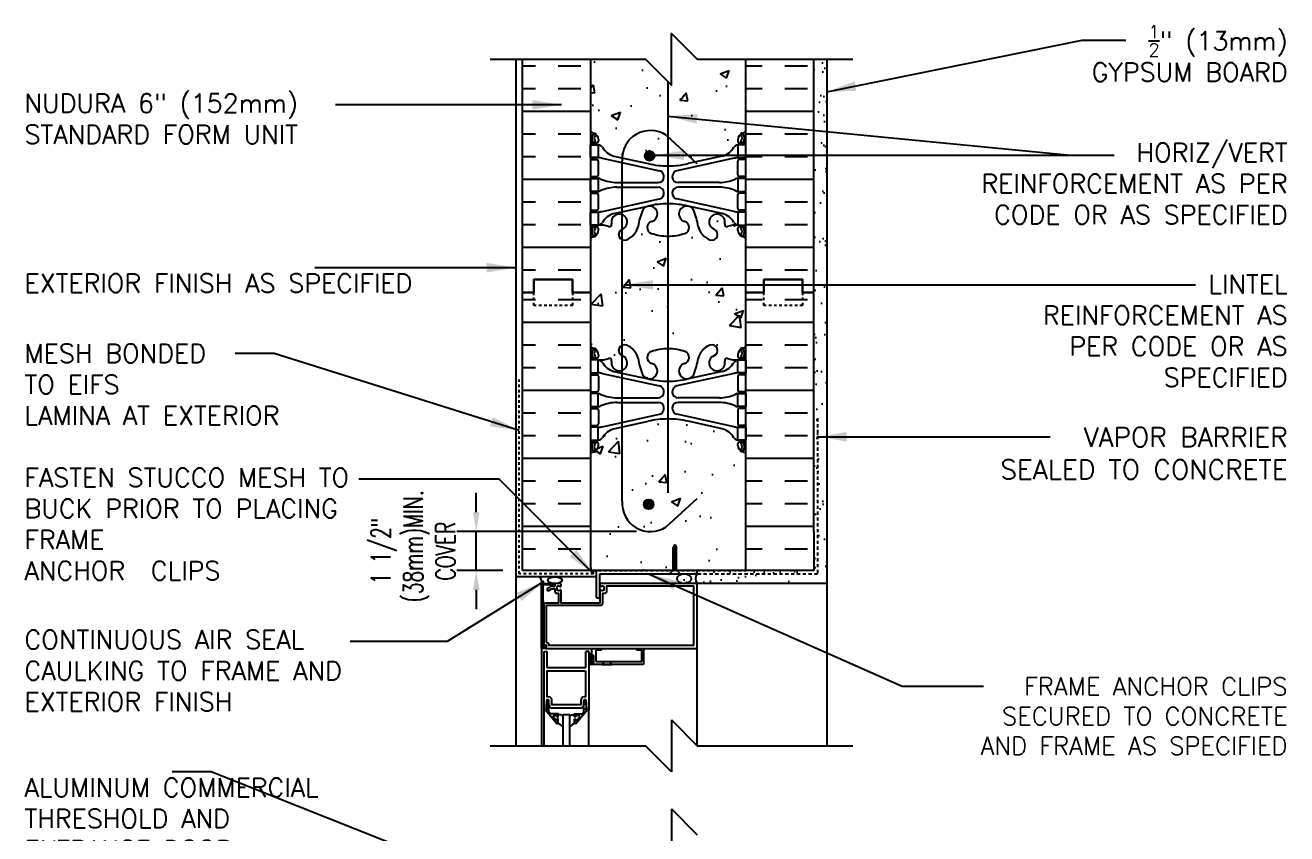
# Model space of a CAD drawing. Header units: inches. Extents: x -6.4 to 42.3, y 55.7 to 149.3.
# Drawn here: x -6.4 to 42.29, y 118.05 to 149.26 of the extents above; entities that cross this region are included whole.
import ezdxf

# ---------------------------------------------------------------- set-up
doc = ezdxf.new("R2010")
doc.units = ezdxf.units.IN
doc.header["$LTSCALE"] = 0.5
doc.header["$MEASUREMENT"] = 0
doc.linetypes.add('DASHED2', pattern=[0.375, 0.25, -0.125])
for name, color, linetype in [('HATCH', 12, 'Continuous'), ('LINE18', 9, 'Continuous'), ('line25', 2, 'Continuous'), ('LINE50', 5, 'Continuous'), ('LINE65', 3, 'Continuous'), ('LINE9', 9, 'Continuous'), ('TEXT', 4, 'Continuous'), ('Web_Edge', 9, 'Continuous')]:
    doc.layers.add(name, color=color, linetype=linetype)
doc.styles.add('DIM', font='romans.shx', dxfattribs={"width": 0.7})
doc.styles.add('ROMANS', font='romans.shx', dxfattribs={"height": 0.75})
doc.styles.get("Standard").update_dxf_attribs({"font": 'romans.shx', "height": 0.75})
doc.dimstyles.new('ext_12', dxfattribs={"dimscale": 12, "dimtxt": 0.09375, "dimasz": 0.09375, "dimexe": 0.09375, "dimexo": 0.0625, "dimgap": 0.0625, "dimtad": 1, "dimdec": 1, "dimzin": 2, "dimdsep": 46, "dimlunit": 4, "dimtxsty": 'DIM', "dimcen": 0.09, "dimdle": 0.09375, "dimclrt": 4, "dimadec": 0, "dimazin": 0, "dimtfac": 1, "dimtdec": 1, "dimtmove": 1, "dimatfit": 3, "dimfxl": 1, "dimfrac": 2, "dimtolj": 1, "dimtzin": 0, "dimarcsym": 0})
doc.dimstyles.new('ext_8', dxfattribs={"dimscale": 8, "dimtxt": 0.09375, "dimasz": 0.09375, "dimexe": 0.09375, "dimexo": 0.0625, "dimgap": 0.0625, "dimtad": 1, "dimdec": 6, "dimzin": 3, "dimdsep": 46, "dimlunit": 4, "dimtxsty": 'DIM', "dimcen": 0.09, "dimdle": 0.09375, "dimclrt": 4, "dimadec": 0, "dimazin": 0, "dimtfac": 1, "dimtdec": 6, "dimtmove": 2, "dimatfit": 3, "dimfxl": 1, "dimfrac": 2, "dimtolj": 1, "dimtzin": 0, "dimarcsym": 0})

# ---------------------------------------------------------------- blocks, each defined once
blk = doc.blocks.new('*D1')
at = {"layer": 'Defpoints', "color": 0, "transparency": 16777216}
for p in [(11.01, 129.715), (17.698, 129.715), (12.541, 128.215)]:
    blk.add_point(p, dxfattribs=at)
at = {"layer": 'TEXT', "color": 0, "lineweight": -2, "transparency": 16777216}
for p, q in [((11.01, 130.465), (11.01, 131.215)), ((17.198, 129.715), (10.26, 129.715)), ((11.01, 128.215), (11.01, 129.715)), ((12.041, 128.215), (10.26, 128.215)), ((11.01, 127.465), (11.01, 126.715))]:
    blk.add_line(p, q, dxfattribs=at)
at = {"layer": 'TEXT', "color": 0, "transparency": 16777216}
for points in [[(10.885, 130.465), (11.135, 130.465), (11.01, 129.715)], [(10.885, 127.465), (11.135, 127.465), (11.01, 128.215)]]:
    blk.add_solid(points, dxfattribs=at)
at = {"layer": 'TEXT', "color": 4, "transparency": 16777216, "insert": (8.574, 128.965), "char_height": 0.75, "attachment_point": 5, "rotation": 90, "style": 'DIM'}
blk.add_mtext('\\A1;1 1/2" \\P (38mm)MIN. \\PCOVER', dxfattribs=at)

msp = doc.modelspace()

# ---------------------------------------------------------------- hatches: boundary and pattern name
at = {"layer": 'HATCH'}
h = msp.add_hatch(dxfattribs=at)
h.set_pattern_fill('AR-CONC', color=256, scale=0.5)
h.paths.add_polyline_path([(21.4161015, 147.9446354), (19.5411015, 147.9446323), (18.5411015, 148.9446323), (18.5411015, 146.9446323), (17.5411015, 147.9446323), (15.4161015, 147.9446359), (15.4161015, 145.1632784, 0.0643975703), (15.5261051, 145.0973189), (15.6161051, 145.0973189), (15.6161051, 145.0555928, -0.2490694202), (15.7261051, 144.8484697), (15.7261051, 144.7809697, -0.4142135624), (15.6636051, 144.7184697), (15.6161051, 144.7184697), (15.6161051, 144.6484697), (15.7211051, 144.6484697, -0.1889729321), (15.8769742, 144.5536252, 0.1963228336), (16.3261051, 144.2073655), (17.6479607, 143.9168699, 0.0577946906), (18.4161015, 143.8277834, 0.0577946906), (19.1842423, 143.9168699), (20.5060978, 144.2073655, 0.1963228336), (20.9552288, 144.5536252, -0.1889729321), (21.1110978, 144.6484697), (21.2160978, 144.6484697), (21.2160978, 144.7184697), (21.1685978, 144.7184697, -0.4142135624), (21.1060978, 144.7809697), (21.1060978, 144.8484697, -0.2490694202), (21.2160978, 145.0555928), (21.2160978, 145.0973189), (21.3060978, 145.0973189, 0.0643975703), (21.4161015, 145.1632784)])
h.paths.add_polyline_path([(21.4161015, 138.9446424), (21.4161015, 141.033661, 0.0643975703), (21.3060978, 141.0996205), (21.2160978, 141.0996205), (21.2160978, 141.1413465, -0.2490694202), (21.1060978, 141.3484697), (21.1060978, 141.4159697, -0.4142135624), (21.1685978, 141.4784697), (21.2160978, 141.4784697), (21.2160978, 141.5484697), (21.1110978, 141.5484697, 0.1004604156), (20.7173994, 141.4913069, -0.6014354321), (20.5978959, 141.5961903, 2.1820948247), (20.1878158, 141.3832808, -1), (20.0243872, 140.9747578, -0.2443795114), (19.5759793, 141.4955147, 0.0531565226), (19.4101399, 142.1095963, 1.5531317869), (19.0519098, 141.6852916, -0.7355925422), (19.0646946, 141.227245, -0.0827551475), (18.4161015, 141.119156, -0.0827551475), (17.7675083, 141.227245, -0.7355925422), (17.7802932, 141.6852916, 1.5531317869), (17.4220631, 142.1095963, 0.0531565226), (17.2562236, 141.4955147, -0.2443795114), (16.8078158, 140.9747578, -1), (16.6443872, 141.3832808, 2.1820948247), (16.234307, 141.5961903, -0.6014354321), (16.1148036, 141.4913069, 0.1004604156), (15.7211051, 141.5484697), (15.6161051, 141.5484697), (15.6161051, 141.4784697), (15.6636051, 141.4784697, -0.4142135624), (15.7261051, 141.4159697), (15.7261051, 141.3484697, -0.2490694202), (15.6161051, 141.1413465), (15.6161051, 141.0996205), (15.5261051, 141.0996205, 0.0643975703), (15.4161015, 141.033661), (15.4161015, 138.9446424), (15.4161015, 136.8556239, 0.0643975703), (15.5261051, 136.7896644), (15.6161051, 136.7896644), (15.6161051, 136.7479383, -0.2490694202), (15.7261051, 136.5408152), (15.7261051, 136.4733152, -0.4142135624), (15.6636051, 136.4108152), (15.6161051, 136.4108152), (15.6161051, 136.3408152), (15.7211051, 136.3408152, 0.1004604156), (16.1148036, 136.3979779, -0.6014354321), (16.234307, 136.2930946, 2.1820948247), (16.6443872, 136.506004, -1), (16.8078158, 136.9145271, -0.2443795114), (17.2562236, 136.3937702, 0.0531565226), (17.4220631, 135.7796886, 1.5531317869), (17.7802932, 136.2039933, -0.7355925422), (17.7675083, 136.6620398, -0.0827551475), (18.4161015, 136.7701289, -0.0827551475), (19.0646946, 136.6620398, -0.7355925422), (19.0519098, 136.2039933, 1.5531317869), (19.4101399, 135.7796886, 0.0531565226), (19.5759793, 136.3937702, -0.2443795114), (20.0243872, 136.9145271, -1), (20.1878158, 136.506004, 2.1820948247), (20.5978959, 136.2930946, -0.6014354321), (20.7173994, 136.3979779, 0.1004604156), (21.1110978, 136.3408152), (21.2160978, 136.3408152), (21.2160978, 136.4108152), (21.1685978, 136.4108152, -0.4142135624), (21.1060978, 136.4733152), (21.1060978, 136.5408152, -0.2490694202), (21.2160978, 136.7479383), (21.2160978, 136.7896644), (21.3060978, 136.7896644, 0.0643975703), (21.4161015, 136.8556239)])
h.paths.add_polyline_path([(21.4161015, 132.7260064, 0.0643975703), (21.3060978, 132.791966), (21.2160978, 132.791966), (21.2160978, 132.833692, -0.2490694202), (21.1060978, 133.0408152), (21.1060978, 133.1083152, -0.4142135624), (21.1685978, 133.1708152), (21.2160978, 133.1708152), (21.2160978, 133.2408152), (21.1110978, 133.2408152, -0.1889729321), (20.9552288, 133.3356597, 0.1963228336), (20.5060978, 133.6819194), (19.1842423, 133.972415, 0.0577946906), (18.4161015, 134.0615014, 0.0577946906), (17.6479607, 133.972415), (16.3261051, 133.6819194, 0.1963228336), (15.8769742, 133.3356597, -0.1889729321), (15.7211051, 133.2408152), (15.6161051, 133.2408152), (15.6161051, 133.1708152), (15.6636051, 133.1708152, -0.4142135624), (15.7261051, 133.1083152), (15.7261051, 133.0408152, -0.2490694202), (15.6161051, 132.833692), (15.6161051, 132.791966), (15.5261051, 132.791966, 0.0643975703), (15.4161015, 132.7260064), (15.4161015, 128.2148277), (18.6160716, 128.2148277), (18.6160716, 129.095319), (18.6785716, 129.2148277), (18.7410716, 129.095319), (18.7410716, 128.2148277), (21.4161015, 128.2148277)])
h = msp.add_hatch(dxfattribs=at)
h.set_pattern_fill('AR-SAND', color=256, scale=0.5, style=0)
h.set_pattern_definition([(37.5, (-2811.8135, -357.8431), (-0.03149668, 0.96341188), [0, -0.76, 0, -0.85, 0, -0.8125]), (7.5, (-2811.8135, -357.8431), (0.88488835, 1.41107303), [0, -0.41, 0, -0.685, 0, -0.2625]), (327.5, (-2812.4285, -357.8431), (1.55707093, 0.00282953), [0, -0.25, 0, -0.9, 0, -1.175]), (317.5, (-2812.4285, -357.8431), (1.5030633, 0.4388378), [0, -0.125, 0, -0.59, 0, -0.675])])
h.paths.add_polyline_path([(24.5411015, 135.0015948), (24.0411015, 135.0015948), (24.0411015, 129.7020107), (24.5411015, 129.7020107)])
h.paths.add_polyline_path([(24.0411015, 135.0015948), (24.5411015, 135.0015948), (24.5411015, 139.2389194), (24.0411015, 139.2389194), (24.0411015, 138.9446424)])
h.paths.add_polyline_path([(24.0411015, 139.2389194), (24.5411015, 139.2389194), (24.5411015, 147.9355848), (24.0411015, 147.9355848)])
h = msp.add_hatch(dxfattribs=at)
h.set_pattern_fill('AR-SAND', color=256, scale=0.5, style=0)
h.set_pattern_definition([(37.5, (-44.9122, -30.9237), (-0.0314967, 0.963412), [0, -0.76, 0, -0.85, 0, -0.8125]), (7.5, (-44.9122, -30.9237), (0.884888, 1.411073), [0, -0.41, 0, -0.685, 0, -0.2625]), (327.5, (-45.5272, -30.9237), (1.557071, 0.0028295), [0, -0.25, 0, -0.9, 0, -1.175]), (317.5, (-45.5272, -30.9237), (1.503063, 0.438838), [0, -0.125, 0, -0.59, 0, -0.675])])
h.paths.add_polyline_path([(18.7507572, 128.2148277, 0.2250226336), (18.612327, 127.9648277), (18.6134565, 127.9648277), (18.6134565, 127.7148277), (24.5411015, 127.7148277), (24.5411015, 129.7020107), (24.0411015, 129.7020107), (24.0411015, 128.2148277)])
at = {"layer": 'LINE65'}
for points in [[(17.8851302, 144.2180633, 1), (17.5101302, 144.2180633, 1)], [(17.8481239, 130.7645458, 1), (17.4731239, 130.7645458, 1)]]:
    msp.add_hatch(color=256, dxfattribs=at).paths.add_polyline_path(points)

# ---------------------------------------------------------------- linework, layer by layer
at = {"layer": 'HATCH'}
for p, q in [((12.7911015, 147.6977149), (13.2958797, 147.6977149)), ((14.1708797, 147.6977149), (15.0458797, 147.6977149)), ((21.4161015, 147.6977149), (22.0458797, 147.6977149)), ((22.9208797, 147.6977149), (23.7958797, 147.6977149)), ((15.544597, 147.2529158), (15.544597, 147.2529158)), ((12.7911015, 146.8227149), (13.2958797, 146.8227149)), ((14.1708797, 146.8227149), (15.0458797, 146.8227149)), ((21.4161015, 146.8227149), (22.0458797, 146.8227149)), ((22.9208797, 146.8227149), (23.7958797, 146.8227149)), ((12.7911015, 145.9477149), (15.4161015, 145.9477149)), ((21.4161015, 145.9477149), (24.0411015, 145.9477149)), ((12.7911015, 145.0727149), (13.2958797, 145.0727149)), ((14.1708797, 145.0727149), (15.0458797, 145.0727149)), ((21.4161015, 145.0727149), (22.0458797, 145.0727149)), ((22.9208797, 145.0727149), (23.7958797, 145.0727149)), ((12.7911015, 144.1977149), (13.2958797, 144.1977149)), ((14.1708797, 144.1977149), (15.0458797, 144.1977149)), ((21.4161015, 144.1977149), (22.0458797, 144.1977149)), ((22.9208797, 144.1977149), (23.7958797, 144.1977149)), ((12.7911015, 143.3227149), (15.4161015, 143.3227149)), ((21.4161015, 143.3227149), (24.0411015, 143.3227149)), ((12.7911015, 142.4477149), (13.2958797, 142.4477149)), ((14.1708797, 142.4477149), (15.0458797, 142.4477149)), ((21.4161015, 142.4477149), (22.0458797, 142.4477149)), ((22.9208797, 142.4477149), (23.7958797, 142.4477149)), ((12.7911015, 141.5727149), (13.2958797, 141.5727149)), ((14.1708797, 141.5727149), (15.0458797, 141.5727149)), ((21.4161015, 141.5727149), (22.0458797, 141.5727149)), ((22.9208797, 141.5727149), (23.7958797, 141.5727149)), ((12.7911015, 140.6977149), (15.4161015, 140.6977149)), ((21.4161015, 140.6977149), (24.0411015, 140.6977149)), ((12.7911015, 139.8227149), (13.2958797, 139.8227149)), ((14.1708797, 139.8227149), (15.0458797, 139.8227149)), ((21.4161015, 139.8227149), (22.0458797, 139.8227149)), ((22.9208797, 139.8227149), (23.7958797, 139.8227149)), ((12.7911015, 138.9477149), (13.2286015, 138.9477149)), ((14.7286015, 138.9477149), (15.0458797, 138.9477149)), ((21.4161015, 138.9477149), (22.0458797, 138.9477149)), ((23.6036015, 138.9477149), (23.7958797, 138.9477149)), ((12.7911015, 138.6687086), (13.2958797, 138.6687086)), ((14.1708797, 138.6687086), (15.0458797, 138.6687086)), ((21.4161015, 138.6687086), (22.0458797, 138.6687086)), ((22.9208797, 138.6687086), (23.7958797, 138.6687086)), ((12.7911015, 137.7937086), (15.4161015, 137.7937086)), ((21.4161015, 137.7937086), (24.0411015, 137.7937086)), ((12.7911015, 136.9187086), (13.2958797, 136.9187086)), ((14.1708797, 136.9187086), (15.0458797, 136.9187086)), ((21.4161015, 136.9187086), (22.0458797, 136.9187086)), ((22.9208797, 136.9187086), (23.7958797, 136.9187086)), ((12.7911015, 136.0437086), (13.2958797, 136.0437086)), ((14.1708797, 136.0437086), (15.0458797, 136.0437086)), ((21.4161015, 136.0437086), (22.0458797, 136.0437086)), ((22.9208797, 136.0437086), (23.7958797, 136.0437086)), ((12.7911015, 135.1687086), (15.4161015, 135.1687086)), ((21.4161015, 135.1687086), (24.0411015, 135.1687086)), ((12.7911015, 134.2937086), (13.2958797, 134.2937086)), ((14.1708797, 134.2937086), (15.0458797, 134.2937086)), ((21.4161015, 134.2937086), (22.0458797, 134.2937086)), ((22.9208797, 134.2937086), (23.7958797, 134.2937086)), ((12.7911015, 133.4187086), (13.2958797, 133.4187086)), ((14.1708797, 133.4187086), (15.0458797, 133.4187086)), ((21.4161015, 133.4187086), (22.0458797, 133.4187086)), ((22.9208797, 133.4187086), (23.7958797, 133.4187086)), ((12.7911015, 132.5437086), (15.4161015, 132.5437086)), ((21.4161015, 132.5437086), (24.0411015, 132.5437086)), ((12.7911015, 131.6687086), (13.2958797, 131.6687086)), ((14.1708797, 131.6687086), (15.0458797, 131.6687086)), ((21.4161015, 131.6687086), (22.0458797, 131.6687086)), ((22.9208797, 131.6687086), (23.7958797, 131.6687086)), ((12.7911015, 130.7937086), (13.2958797, 130.7937086)), ((14.1708797, 130.7937086), (15.0458797, 130.7937086)), ((21.4161015, 130.7937086), (22.0458797, 130.7937086)), ((22.9208797, 130.7937086), (23.7958797, 130.7937086)), ((12.7911015, 129.9187086), (15.4161015, 129.9187086)), ((21.4161015, 129.9187086), (24.0411015, 129.9187086)), ((12.7911015, 129.0437086), (13.2958797, 129.0437086)), ((14.1708797, 129.0437086), (15.0458797, 129.0437086)), ((18.6785716, 128.2148277), (18.6785716, 129.2148277)), ((21.4161015, 129.0437086), (22.0458797, 129.0437086)), ((22.9208797, 129.0437086), (23.7958797, 129.0437086))]:
    msp.add_line(p, q, dxfattribs=at)
at = {"layer": 'HATCH', "color": 4, "linetype": 'DASHED2', "ltscale": 0.5}
for p, q in [((12.6661015, 128.0898277), (12.6661015, 135.6171413)), ((15.5362253, 128.0898277), (12.6661015, 128.0898277)), ((15.5362253, 128.0898277), (15.5362253, 128.2148277)), ((15.5362253, 128.2148277), (21.4161015, 128.2148277))]:
    msp.add_line(p, q, dxfattribs=at)
at = {"layer": 'HATCH', "color": 12}
for p, q in [((13.5321052, 125.2064324), (13.5321052, 121.4478676)), ((19.5319803, 121.4569887), (19.5319803, 125.2064533)), ((13.6277706, 121.4478676), (13.6277706, 122.8411989)), ((15.3517706, 121.4478676), (15.3517706, 122.8411989))]:
    msp.add_line(p, q, dxfattribs=at)
at = {"layer": 'HATCH', "color": 12, "linetype": 'Continuous'}
for p, q in [((14.2543786, 122.2751399), (14.1769596, 122.3117499)), ((14.2543786, 122.2751399), (14.1769596, 122.3117499)), ((14.2757196, 122.6377619), (14.1772706, 122.6377619)), ((14.3647706, 122.1775143), (14.2543786, 122.2751399)), ((14.3185486, 122.2183909), (14.2543786, 122.2751399)), ((14.3206046, 122.6255749), (14.2757196, 122.6377619)), ((14.3206046, 122.6255749), (14.2757196, 122.6377619)), ((14.3525796, 122.5935999), (14.3206046, 122.6255749)), ((14.3525796, 122.5935999), (14.3206046, 122.6255749)), ((14.3647666, 122.5487149), (14.3525796, 122.5935999)), ((14.3647666, 122.5487149), (14.3525796, 122.5935999)), ((14.7248566, 122.2751399), (14.6147706, 122.1786495)), ((14.6269616, 122.5935999), (14.6147746, 122.5487149)), ((14.6269616, 122.5935999), (14.6147746, 122.5487149)), ((14.6589366, 122.6255749), (14.6269616, 122.5935999)), ((14.6589366, 122.6255749), (14.6269616, 122.5935999)), ((14.7038226, 122.6377619), (14.6589366, 122.6255749)), ((14.7038226, 122.6377619), (14.6589366, 122.6255749)), ((14.7248566, 122.2751399), (14.6601116, 122.2183909)), ((14.7038226, 122.6377619), (14.8022706, 122.6377619)), ((14.8025856, 122.3117499), (14.7248566, 122.2751399)), ((14.8025856, 122.3117499), (14.7248566, 122.2751399))]:
    msp.add_line(p, q, dxfattribs=at)
at = {"layer": 'HATCH', "color": 6, "linetype": 'DASHED2'}
msp.add_lwpolyline([(24.1852476, 134.0880902), (24.1852476, 128.0695527), (18.4912093, 128.0695527)], dxfattribs=at)
at = {"layer": 'LINE18'}
for p, q in [((12.5411015, 147.9446424), (12.5411015, 127.9648277)), ((18.6785716, 129.2148277), (18.6160716, 129.095319)), ((18.6160716, 128.2148277), (18.6160716, 129.095319)), ((18.6785716, 129.2148277), (18.7410716, 129.095319)), ((18.7410716, 128.2148277), (18.7410716, 129.095319)), ((15.6569803, 127.1522919), (15.6569803, 128.2148277)), ((15.7819803, 127.1522919), (15.7819803, 128.0898277)), ((15.7819803, 128.0898277), (19.5319803, 128.0898277)), ((18.5973535, 128.2148277), (18.4723535, 128.0898277)), ((18.7597898, 128.2148277), (18.8847898, 128.0898277)), ((19.5319803, 128.0898277), (19.5319803, 128.2148277)), ((15.6569803, 127.9648277), (12.5411015, 127.9648277)), ((12.5411015, 127.9648277), (12.5411015, 121.4478676)), ((24.5411015, 127.7148277), (24.5411015, 121.4478676)), ((15.6569803, 127.1522919), (15.7819803, 127.1522919)), ((15.4590889, 125.2064324), (15.8340903, 125.1998824)), ((15.4590889, 125.2064324), (15.4590889, 124.8984324)), ((15.6250903, 125.1444324), (15.6250903, 124.7064324)), ((15.8340903, 125.1444324), (15.6250903, 125.1444324)), ((15.8340903, 125.1998824), (15.8340903, 125.1444324)), ((17.2090903, 125.2020724), (17.4590903, 125.2064324)), ((17.2090903, 125.1444324), (17.2090903, 125.2020724)), ((17.3970903, 125.1444324), (17.2090903, 125.1444324)), ((17.3970903, 124.7064324), (17.3970903, 125.1444324)), ((17.4590903, 125.2064324), (17.4590903, 124.5814324)), ((13.6277706, 122.8411989), (13.6277706, 125.0911949)), ((13.6277706, 125.0911949), (13.7397706, 125.0911949)), ((13.7397706, 125.0911949), (13.7397706, 124.4661949)), ((15.2397706, 124.4661949), (15.2397706, 125.0911949)), ((15.3517706, 125.0911949), (15.2397706, 125.0911949)), ((15.3517706, 125.0911949), (15.3517706, 122.8411989)), ((15.3653389, 124.9474534), (15.3653389, 124.6354513)), ((15.3853389, 124.9474534), (15.3853389, 124.6354513)), ((15.4393389, 124.9474534), (15.4393389, 124.6354513)), ((15.4590889, 124.6844324), (15.4590889, 124.6124324)), ((15.4593389, 124.9474534), (15.4593389, 124.6354513)), ((15.5183389, 124.8684324), (15.4593389, 124.8684324)), ((15.4593389, 124.7144324), (15.5183389, 124.7144324)), ((15.5333389, 124.8534324), (15.4773389, 124.8534324)), ((15.4773389, 124.7294324), (15.4773389, 124.8534324)), ((15.4773389, 124.7294324), (15.5333389, 124.7294324)), ((15.4930889, 124.8984324), (15.4930889, 124.9164324)), ((15.4930889, 124.6664324), (15.4930889, 124.6844324)), ((15.5183389, 124.8684324), (15.5183389, 124.9264324)), ((15.5333389, 124.9264324), (15.5183389, 124.9264324)), ((15.5183389, 124.6564324), (15.5183389, 124.7144324)), ((15.5183389, 124.6564324), (15.5333389, 124.6564324)), ((15.5333389, 124.8534324), (15.5333389, 124.9264324)), ((15.5333389, 124.6564324), (15.5333389, 124.7294324)), ((15.5390889, 124.9164324), (15.5390889, 124.6664324)), ((15.6250903, 124.7064324), (17.3970903, 124.7064324)), ((15.8602001, 124.5809325), (15.9577001, 124.6930934)), ((16.1476994, 124.6930934), (15.9577002, 124.6930934)), ((16.2451996, 124.5809325), (16.1476997, 124.6930934)), ((13.7397706, 124.4661949), (15.2397706, 124.4661949)), ((17.4590903, 124.5814324), (15.4900889, 124.5814324)), ((15.8601999, 124.5809324), (16.2451997, 124.5809324)), ((13.7240226, 123.2151989), (13.7077706, 122.8911989)), ((13.8177706, 123.2151989), (13.7240226, 123.2151989)), ((13.8177706, 123.0286989), (13.8177706, 123.2151989)), ((15.1617706, 123.2151989), (15.1617706, 123.0286989)), ((15.2555226, 123.2151989), (15.1617706, 123.2151989)), ((15.2717706, 122.8911989), (15.2555226, 123.2151989)), ((13.7397706, 122.8411989), (13.6277706, 122.8411989)), ((13.7077706, 122.8911989), (13.7397706, 122.8911989)), ((13.7397706, 122.8911989), (13.7397706, 122.8411989)), ((13.8177786, 123.0286989), (13.8348116, 122.9656149)), ((13.8348116, 122.9656149), (13.8796476, 122.9207619)), ((13.8796476, 122.9207619), (13.9427276, 122.9037069)), ((15.0367706, 122.9036989), (13.9427706, 122.9036989)), ((15.0367276, 122.9037069), (15.0998376, 122.9207269)), ((15.0998376, 122.9207269), (15.1447076, 122.9655749)), ((15.1447076, 122.9655749), (15.1617626, 123.0286789)), ((15.2397706, 122.8411989), (15.2397706, 122.8911989)), ((15.2397706, 122.8911989), (15.2717706, 122.8911989)), ((15.3517706, 122.8411989), (15.2397706, 122.8411989)), ((14.3647706, 121.4478676), (14.3647706, 122.6536989)), ((14.3647706, 122.6536989), (14.6147706, 122.6536989)), ((14.6147706, 122.6536989), (14.6147706, 121.4478676))]:
    msp.add_line(p, q, dxfattribs=at)
msp.add_lwpolyline([(11.5411015, 147.9446424), (17.5411015, 147.9446323), (18.5411015, 146.9446323), (18.5411015, 148.9446323), (19.5411015, 147.9446323), (25.5411015, 147.9446424)], dxfattribs=at)
for points in [[(13.5821052, 125.2664324), (13.6551052, 125.2664324), (13.6658705, 125.3066088, -0.3394542589), (13.685189, 125.3214324), (13.6951052, 125.3214324), (13.6951052, 125.2064324), (13.5321052, 125.2064324), (13.5321052, 127.7064324), (13.9761052, 127.7064324, -0.4142135624), (14.0361052, 127.6464324), (14.0361052, 127.6264324, -1), (13.9561052, 127.6264324), (13.9561052, 127.6564324), (13.5821052, 127.6564324), (13.5921052, 126.4564324)], [(14.1319803, 127.5704533, -0.4142135624), (14.1819803, 127.6204533), (14.1924887, 127.6204533, -0.1997729274), (14.2563387, 127.5938819, 0.6693764951), (14.2819803, 127.6044533), (14.2819803, 127.6864533, 0.4142135624), (14.2619803, 127.7064533), (14.0759803, 127.7064533, 0.4142135624), (14.0459803, 127.6764533), (14.0459803, 127.6364533, -0.8490904587), (13.9486095, 127.6204533), (13.7659803, 127.5150123, 1), (13.8059803, 127.4457303), (13.9111557, 127.5064533), (14.0459803, 127.5064533), (14.0459803, 127.3924533, 0.4142135624), (14.1059803, 127.3324533), (14.1819803, 127.3324533), (14.1819803, 126.9564533), (13.7129803, 126.9564533, 0.4142135624), (13.6129803, 126.8564533), (13.6129803, 125.2674533), (13.6529803, 125.2674533), (13.6709084, 125.3343617, -0.876976463), (13.7029803, 125.3301394), (13.7029803, 125.2064533), (19.5319803, 125.2064533), (19.5319803, 127.7064533), (15.8019803, 127.7064533, 0.4142135624), (15.7819803, 127.6864533), (15.7819803, 127.6044533, 0.6693764951), (15.807622, 127.5938819, -0.1997729274), (15.8714719, 127.6204533), (15.8819803, 127.6204533, -0.4142135624), (15.9319803, 127.5704533), (15.9319803, 127.4824533, -0.4142135624), (15.8819803, 127.4324533), (15.8714719, 127.4324533, -0.1997729274), (15.807622, 127.4590247, 0.6693764951), (15.7819803, 127.4484533), (15.7819803, 126.9564533), (14.2819803, 126.9564533), (14.2819803, 127.4484533, 0.6693764951), (14.2563387, 127.4590247, -0.1997729274), (14.1924887, 127.4324533), (14.1819803, 127.4324533, -0.4142135624), (14.1319803, 127.4824533)], [(13.7129803, 125.4464533, -0.4142135624), (13.8029803, 125.3564533), (13.8029803, 125.3314533), (19.4069803, 125.3314533), (19.4069803, 127.6064533), (16.0319803, 127.6064533), (16.0319803, 127.3914533, -0.4142135624), (15.9719803, 127.3314533), (15.8819803, 127.3314533), (15.8819803, 126.9564533, -0.4142135624), (15.7819803, 126.8564533), (13.7129803, 126.8564533)]]:
    msp.add_lwpolyline(points, format="xyb", close=True, dxfattribs=at)
for points in [[(15.2267706, 124.3411949), (15.2267706, 123.3401989), (15.1777706, 123.3401989), (15.1777706, 123.3401909), (15.1146726, 123.3231509), (15.0698196, 123.2782969), (15.0527786, 123.2151989), (15.0527706, 123.2151989), (15.0527706, 123.0286989), (13.9267706, 123.0286989), (13.9267706, 123.2151989), (13.9267626, 123.2151559), (13.9097426, 123.2782659), (13.8648956, 123.3231359), (13.8017906, 123.3401909), (13.8017706, 123.3401989), (13.7527706, 123.3401989), (13.7527706, 124.3411949), (14.1772706, 124.3411949)], [(13.6796486, 122.8411989), (14.1192706, 122.3111989), (14.1772706, 122.3111989), (14.1772706, 122.4801989), (14.1372706, 122.4801989), (14.1372706, 122.4079349), (14.1138106, 122.4079349), (13.9772986, 122.5706279), (14.0018106, 122.6231989), (14.1372706, 122.6231989), (14.1372706, 122.5641989), (14.1772706, 122.5641989), (14.1772706, 122.6821989), (13.8836806, 122.6821989), (13.8177706, 122.7607419), (13.8177706, 123.1971989), (13.7657706, 123.1971989), (13.7167706, 122.9251989), (13.7167706, 122.9051989), (13.7397706, 122.9051989), (13.7397706, 122.8411989)], [(15.2998926, 122.8411989), (14.8602706, 122.3111989), (14.8022706, 122.3111989), (14.8022706, 122.4801989), (14.8422706, 122.4801989), (14.8422706, 122.4079349), (14.8657316, 122.4079349), (15.0022476, 122.5706279), (14.9777316, 122.6231989), (14.8422706, 122.6231989), (14.8422706, 122.5641989), (14.8022706, 122.5641989), (14.8022706, 122.6821989), (15.0958656, 122.6821989), (15.1617706, 122.7607419), (15.1617706, 123.1971989), (15.2137706, 123.1971989), (15.2627706, 122.9251989), (15.2627706, 122.9051989), (15.2397706, 122.9051989), (15.2397706, 122.8411989)]]:
    msp.add_lwpolyline(points, close=True, dxfattribs=at)
for centre, radius, start, end in [((19.7773018, 127.8981405), 0.3113304, 141.99695113, 218.00304887), ((13.268766, 127.7715138), 0.2712622, 346.11814323, 45.45060818), ((15.4123389, 124.9474534), 0.047, 0, 180), ((15.4123389, 124.6354513), 0.047, 180, 0), ((15.4123389, 124.9474534), 0.027, 0, 180), ((15.4123389, 124.6354513), 0.027, 180, 0), ((15.4760889, 124.8984324), 0.017, 180, 0), ((15.4760889, 124.6844324), 0.017, 0, 180), ((15.5160889, 124.9164324), 0.023, 0, 180), ((15.5160889, 124.6664324), 0.023, 180, 0), ((15.4900889, 124.6124324), 0.031, 180, 270)]:
    msp.add_arc(centre, radius, start, end, dxfattribs=at)
for centre, major_axis, ratio in [((19.0332404, 127.8981405), (-0.2746523, 0), 0.6979268428), ((14.0472167, 127.8356405), (0.2746523, 0), 0.4703663586)]:
    msp.add_ellipse(centre, major_axis=major_axis, ratio=ratio, start_param=-4.7123889804, end_param=1.5707963268, dxfattribs=at)
at = {"layer": 'line25'}
for p, q in [((15.4161015, 147.9446424), (15.4161015, 138.9446424)), ((21.4161015, 138.9446424), (21.4161015, 147.9446424)), ((15.4161015, 138.9446424), (15.4161015, 128.2148277)), ((21.4161015, 128.2148277), (21.4161015, 138.9446424))]:
    msp.add_line(p, q, dxfattribs=at)
at = {"layer": 'line25', "color": 12}
msp.add_line((14.0472167, 127.6849772), (14.0472167, 127.7064533), dxfattribs=at)
at = {"layer": 'LINE50'}
for p, q in [((12.7911015, 138.9446424), (12.7911015, 147.9446424)), ((24.0411015, 138.9446424), (24.0411015, 147.9446424)), ((14.7286015, 139.4446424), (13.2286015, 139.4446424)), ((13.2286015, 139.4446424), (13.2286015, 138.9446424)), ((14.7286015, 138.9446424), (14.7286015, 139.4446424)), ((22.1036015, 138.9446424), (22.1036015, 139.4446424)), ((22.1036015, 139.4446424), (23.6036015, 139.4446424)), ((23.6036015, 139.4446424), (23.6036015, 138.9446424)), ((13.2286015, 138.9446424), (12.7911015, 138.9446424)), ((15.1661015, 138.9446424), (14.7286015, 138.9446424)), ((15.4161015, 138.9446424), (15.1661015, 138.9446424)), ((21.4161015, 138.9446424), (21.6661015, 138.9446424)), ((21.6661015, 138.9446424), (22.1036015, 138.9446424)), ((23.6036015, 138.9446424), (24.0411015, 138.9446424)), ((24.0411015, 129.7148277), (24.0411015, 128.2148277)), ((15.4161015, 128.2148277), (12.7911015, 128.2148277)), ((24.0411015, 128.2148277), (15.4161015, 128.2148277))]:
    msp.add_line(p, q, dxfattribs=at)
for points in [[(12.7911015, 128.2148277), (12.7911015, 138.9446424), (13.2286015, 138.9446424), (13.2286015, 139.4446424), (14.7286015, 139.4446424), (14.7286015, 138.9446424), (15.1661015, 138.9446424), (15.4161015, 138.9446424)], [(24.0411015, 129.7148277), (24.0411015, 138.9446424), (23.6036015, 138.9446424), (23.6036015, 139.4446424), (22.1036015, 139.4446424), (22.1036015, 138.9446424), (21.6661015, 138.9446424), (21.4161015, 138.9446424)]]:
    msp.add_lwpolyline(points, dxfattribs=at)
at = {"layer": 'LINE65'}
for p, q in [((18.4093652, 147.0763685), (18.4093652, 131.2148277)), ((18.3411509, 145.0119166), (19.5209029, 143.9276329)), ((16.6423079, 130.8881187), (16.6423079, 144.0219184)), ((19.5209029, 130.9824043), (18.3411509, 129.8981206))]:
    msp.add_line(p, q, dxfattribs=at)
for centre in [(17.6976302, 144.2180633), (17.6606239, 130.7645458)]:
    msp.add_circle(centre, 0.1875, dxfattribs=at)
for centre, start, end in [((17.7346364, 144.1000876), 56.36963594, 184.09322148), ((17.7346364, 130.8099496), 175.90677852, 303.63036406)]:
    msp.add_arc(centre, 1.0951219, start, end, dxfattribs=at)
at = {"layer": 'LINE9'}
for p, q in [((24.5411015, 147.9446424), (24.5411015, 127.7148277)), ((24.5411015, 127.7148277), (19.5256612, 127.7148277)), ((18.5411015, 122.4478676), (18.5411015, 120.4478676)), ((18.5411015, 122.4478676), (19.5411015, 121.4478676)), ((11.5411015, 121.4478676), (17.5411015, 121.4478676)), ((18.5411015, 120.4478676), (17.5411015, 121.4478676)), ((19.5411015, 121.4478676), (25.5411015, 121.4478676)), ((18.5411015, 119.0103676), (18.5411015, 117.0103676)), ((18.5411015, 119.0103676), (19.5411015, 118.0103676))]:
    msp.add_line(p, q, dxfattribs=at)
at = {"layer": 'LINE9', "linetype": 'DASHED2', "ltscale": 0.15}
for points in [[(14.7286015, 138.9446424), (14.7286015, 138.9446424), (14.7286015, 138.4446424), (13.2286015, 138.4446424), (13.2286015, 138.9446424), (13.2286015, 138.9446424)], [(23.6036015, 138.9446424), (23.6036015, 138.9446424), (23.6036015, 138.4446424), (22.1036015, 138.4446424), (22.1036015, 138.9446424), (22.1036015, 138.9446424)]]:
    msp.add_lwpolyline(points, dxfattribs=at)
at = {"layer": 'Web_Edge'}
for p, q in [((15.5261051, 145.0973189), (15.6161051, 145.0973189)), ((15.6161051, 145.0973189), (15.6161051, 145.0555928)), ((21.3060978, 145.0973189), (21.2160978, 145.0973189)), ((21.2160978, 145.0973189), (21.2160978, 145.0555928)), ((15.4161015, 144.8184697), (15.4579806, 144.8184697)), ((15.4161015, 144.7184697), (15.6636051, 144.7184697)), ((15.5261051, 144.6484697), (15.5261051, 144.7184697)), ((15.6161051, 144.6484697), (15.6161051, 144.7184697)), ((15.7261051, 144.8484697), (15.7261051, 144.7809697)), ((21.1060978, 144.8484697), (21.1060978, 144.7809697)), ((21.4161015, 144.7184697), (21.1685978, 144.7184697)), ((21.4161015, 144.7184697), (21.1685978, 144.7184697)), ((21.2160978, 144.6484697), (21.2160978, 144.7184697)), ((21.3060978, 144.6484697), (21.3060978, 144.7184697)), ((21.4161015, 144.8184697), (21.3742223, 144.8184697)), ((15.5261051, 144.0784697), (15.5261051, 144.1484697)), ((15.6161051, 144.0784697), (15.6161051, 144.1484697)), ((15.865105, 144.124667), (18.0763402, 143.6431091)), ((16.3261051, 144.2073655), (17.6479607, 143.9168699)), ((20.967098, 144.124667), (18.7558627, 143.6431091)), ((20.5060978, 144.2073655), (19.1842423, 143.9168699)), ((21.2160978, 144.0784697), (21.2160978, 144.1484697)), ((21.3060978, 144.0784697), (21.3060978, 144.1484697)), ((15.4161015, 144.0784697), (15.6636051, 144.0784697)), ((15.7261051, 143.4809697), (15.7261051, 144.0159697)), ((21.1060978, 143.4809697), (21.1060978, 144.0159697)), ((21.4161015, 144.0784697), (21.1685978, 144.0784697)), ((15.4161015, 143.4184697), (15.6636051, 143.4184697)), ((15.5261051, 143.3484697), (15.5261051, 143.4184697)), ((15.6161051, 143.3484697), (15.6161051, 143.4184697)), ((16.430831, 143.1884697), (18.0269727, 143.1884697)), ((20.4013719, 143.1884697), (18.8052302, 143.1884697)), ((21.4161015, 143.4184697), (21.1685978, 143.4184697)), ((21.2160978, 143.3484697), (21.2160978, 143.4184697)), ((21.3060978, 143.3484697), (21.3060978, 143.4184697)), ((15.4161015, 142.7784697), (15.6636051, 142.7784697)), ((15.5261051, 142.7784697), (15.5261051, 142.8484697)), ((15.6161051, 142.7784697), (15.6161051, 142.8484697)), ((15.7261051, 142.1809697), (15.7261051, 142.7159697)), ((16.430831, 143.0084697), (18.0269727, 143.0084697)), ((20.4013719, 143.0084697), (18.8052302, 143.0084697)), ((21.1060978, 142.1809697), (21.1060978, 142.7159697)), ((21.4161015, 142.7784697), (21.1685978, 142.7784697)), ((21.2160978, 142.7784697), (21.2160978, 142.8484697)), ((21.3060978, 142.7784697), (21.3060978, 142.8484697)), ((15.865105, 142.0722724), (18.0763402, 142.5538303)), ((16.3261051, 141.9895739), (17.6479607, 142.2800695)), ((20.967098, 142.0722724), (18.7558627, 142.5538303)), ((20.5060978, 141.9895739), (19.1842423, 142.2800695)), ((15.4161015, 142.1184697), (15.6636051, 142.1184697)), ((15.5261051, 142.0484697), (15.5261051, 142.1184697)), ((15.6161051, 142.0484697), (15.6161051, 142.1184697)), ((21.4161015, 142.1184697), (21.1685978, 142.1184697)), ((21.2160978, 142.0484697), (21.2160978, 142.1184697)), ((21.3060978, 142.0484697), (21.3060978, 142.1184697)), ((15.4161015, 141.4784697), (15.6636051, 141.4784697)), ((15.4161015, 141.3784697), (15.4579806, 141.3784697)), ((15.5261051, 141.4784697), (15.5261051, 141.5484697)), ((15.6161051, 141.4784697), (15.6161051, 141.5484697)), ((15.7261051, 141.3484697), (15.7261051, 141.4159697)), ((21.1060978, 141.3484697), (21.1060978, 141.4159697)), ((21.4161015, 141.4784697), (21.1685978, 141.4784697)), ((21.2160978, 141.4784697), (21.2160978, 141.5484697)), ((21.3060978, 141.4784697), (21.3060978, 141.5484697)), ((21.4161015, 141.3784697), (21.3742223, 141.3784697)), ((15.5261051, 141.0996205), (15.6161051, 141.0996205)), ((15.6161051, 141.0996205), (15.6161051, 141.1413465)), ((21.2160978, 141.0996205), (21.2160978, 141.1413465)), ((21.3060978, 141.0996205), (21.2160978, 141.0996205)), ((15.4161015, 136.5108152), (15.4579806, 136.5108152)), ((15.4161015, 136.4108152), (15.6636051, 136.4108152)), ((15.5261051, 136.7896644), (15.6161051, 136.7896644)), ((15.5261051, 136.4108152), (15.5261051, 136.3408152)), ((15.6161051, 136.7896644), (15.6161051, 136.7479383)), ((15.6161051, 136.4108152), (15.6161051, 136.3408152)), ((15.7261051, 136.5408152), (15.7261051, 136.4733152)), ((21.1060978, 136.5408152), (21.1060978, 136.4733152)), ((21.4161015, 136.4108152), (21.1685978, 136.4108152)), ((21.3060978, 136.7896644), (21.2160978, 136.7896644)), ((21.2160978, 136.7896644), (21.2160978, 136.7479383)), ((21.2160978, 136.4108152), (21.2160978, 136.3408152)), ((21.3060978, 136.4108152), (21.3060978, 136.3408152)), ((21.4161015, 136.5108152), (21.3742223, 136.5108152)), ((15.5261051, 135.8408152), (15.5261051, 135.7708152)), ((15.6161051, 135.8408152), (15.6161051, 135.7708152)), ((16.3261051, 135.899711), (17.6479607, 135.6092154)), ((20.5060978, 135.899711), (19.1842423, 135.6092154)), ((21.2160978, 135.8408152), (21.2160978, 135.7708152)), ((21.3060978, 135.8408152), (21.3060978, 135.7708152)), ((15.4161015, 135.7708152), (15.6636051, 135.7708152)), ((15.7261051, 135.7083152), (15.7261051, 135.1733152)), ((15.865105, 135.8170125), (18.0763402, 135.3354546)), ((20.967098, 135.8170125), (18.7558627, 135.3354546)), ((21.1060978, 135.7083152), (21.1060978, 135.1733152)), ((21.4161015, 135.7708152), (21.1685978, 135.7708152)), ((15.4161015, 135.1108152), (15.6636051, 135.1108152)), ((15.5261051, 135.1108152), (15.5261051, 135.0408152)), ((15.6161051, 135.1108152), (15.6161051, 135.0408152)), ((16.430831, 134.8808152), (18.0269727, 134.8808152)), ((20.4013719, 134.8808152), (18.8052302, 134.8808152)), ((21.4161015, 135.1108152), (21.1685978, 135.1108152)), ((21.2160978, 135.1108152), (21.2160978, 135.0408152)), ((21.3060978, 135.1108152), (21.3060978, 135.0408152)), ((15.4161015, 134.4708152), (15.6636051, 134.4708152)), ((15.5261051, 134.5408152), (15.5261051, 134.4708152)), ((15.6161051, 134.5408152), (15.6161051, 134.4708152)), ((15.7261051, 134.4083152), (15.7261051, 133.8733152)), ((16.430831, 134.7008152), (18.0269727, 134.7008152)), ((20.4013719, 134.7008152), (18.8052302, 134.7008152)), ((21.1060978, 134.4083152), (21.1060978, 133.8733152)), ((21.4161015, 134.4708152), (21.1685978, 134.4708152)), ((21.2160978, 134.5408152), (21.2160978, 134.4708152)), ((21.3060978, 134.5408152), (21.3060978, 134.4708152)), ((15.865105, 133.7646179), (18.0763402, 134.2461758)), ((16.3261051, 133.6819194), (17.6479607, 133.972415)), ((20.967098, 133.7646179), (18.7558627, 134.2461758)), ((20.5060978, 133.6819194), (19.1842423, 133.972415)), ((15.4161015, 133.8108152), (15.6636051, 133.8108152)), ((15.5261051, 133.8108152), (15.5261051, 133.7408152)), ((15.6161051, 133.8108152), (15.6161051, 133.7408152)), ((21.4161015, 133.8108152), (21.1685978, 133.8108152)), ((21.2160978, 133.8108152), (21.2160978, 133.7408152)), ((21.3060978, 133.8108152), (21.3060978, 133.7408152)), ((15.4161015, 133.1708152), (15.6636051, 133.1708152)), ((15.4161015, 133.0708152), (15.4579806, 133.0708152)), ((15.5261051, 133.2408152), (15.5261051, 133.1708152)), ((15.6161051, 133.2408152), (15.6161051, 133.1708152)), ((15.7261051, 133.0408152), (15.7261051, 133.1083152)), ((21.1060978, 133.0408152), (21.1060978, 133.1083152)), ((21.4161015, 133.1708152), (21.1685978, 133.1708152)), ((21.2160978, 133.2408152), (21.2160978, 133.1708152)), ((21.3060978, 133.2408152), (21.3060978, 133.1708152)), ((21.4161015, 133.0708152), (21.3742223, 133.0708152)), ((15.5261051, 132.791966), (15.6161051, 132.791966)), ((15.6161051, 132.791966), (15.6161051, 132.833692)), ((21.2160978, 132.791966), (21.2160978, 132.833692)), ((21.3060978, 132.791966), (21.2160978, 132.791966))]:
    msp.add_line(p, q, dxfattribs=at)
for points in [[(15.4211051, 144.6484697), (15.7211051, 144.6484697), (15.7211051, 144.1484697), (15.4211051, 144.1484697)], [(21.4110978, 144.6484697), (21.1110978, 144.6484697), (21.1110978, 144.1484697), (21.4110978, 144.1484697)], [(15.4211051, 143.3484697), (15.7211051, 143.3484697), (15.7211051, 142.8484697), (15.4211051, 142.8484697)], [(21.4110978, 143.3484697), (21.1110978, 143.3484697), (21.1110978, 142.8484697), (21.4110978, 142.8484697)], [(15.4211051, 142.0484697), (15.7211051, 142.0484697), (15.7211051, 141.5484697), (15.4211051, 141.5484697)], [(21.4110978, 142.0484697), (21.1110978, 142.0484697), (21.1110978, 141.5484697), (21.4110978, 141.5484697)], [(15.4211051, 135.8408152), (15.7211051, 135.8408152), (15.7211051, 136.3408152), (15.4211051, 136.3408152)], [(21.4110978, 135.8408152), (21.1110978, 135.8408152), (21.1110978, 136.3408152), (21.4110978, 136.3408152)], [(15.4211051, 134.5408152), (15.7211051, 134.5408152), (15.7211051, 135.0408152), (15.4211051, 135.0408152)], [(21.4110978, 134.5408152), (21.1110978, 134.5408152), (21.1110978, 135.0408152), (21.4110978, 135.0408152)], [(15.4211051, 133.2408152), (15.7211051, 133.2408152), (15.7211051, 133.7408152), (15.4211051, 133.7408152)], [(21.4110978, 133.2408152), (21.1110978, 133.2408152), (21.1110978, 133.7408152), (21.4110978, 133.7408152)]]:
    msp.add_lwpolyline(points, close=True, dxfattribs=at)
for centre, radius, start, end in [((15.7261051, 145.5555765), 0.5, 231.6833368, 250.52877936), ((15.4761051, 144.8484697), 0.25, 0, 70.52877936), ((21.3560978, 144.8484697), 0.25, 109.47122064, 180), ((21.1060978, 145.5555765), 0.5, 289.47122064, 308.3166632), ((15.7261051, 145.5555765), 0.6, 238.89067372, 245.07477071), ((15.4579806, 144.8384697), 0.02, 270, 14.1540658), ((15.7198125, 144.9030291), 0.25, 140.114512, 222.46086784), ((15.4648153, 144.9933242), 0.02, 340.79160221, 65.07477071), ((15.5620461, 145.0339258), 0.0450092, 319.18789923, 141.44800068), ((15.5685761, 144.7646364), 0.045, 222.46086784, 42.46086784), ((15.7198125, 144.9030291), 0.16, 140.0000772, 222.46086784), ((15.6636051, 144.7809697), 0.0625, 270, 0), ((15.6780467, 144.4022057), 0.25, 37.27766183, 80.08230222), ((21.1541562, 144.4022057), 0.25, 99.91769778, 142.72233817), ((21.1685978, 144.7809697), 0.0625, 180, 270), ((21.2636268, 144.7646364), 0.045, 137.53913216, 317.53913216), ((21.2701568, 145.0339258), 0.0450092, 38.55199932, 220.81210077), ((21.1123904, 144.9030291), 0.16, 317.53913216, 39.9999228), ((21.1123904, 144.9030291), 0.25, 317.53913216, 39.885488), ((21.3673877, 144.9933242), 0.02, 114.92522929, 199.20839779), ((21.3742223, 144.8384697), 0.02, 165.8459342, 270), ((21.1060978, 145.5555765), 0.6, 294.92522929, 301.10932628), ((15.6304563, 143.1525868), 1, 76.42908795, 84.79906908), ((16.5254765, 144.9303807), 0.75, 210.15498047, 254.58380911), ((20.3067264, 144.9303807), 0.75, 285.41619089, 329.84501953), ((21.2017466, 143.1525868), 1, 95.20093092, 103.57091205), ((15.6636051, 144.0159697), 0.0625, 0, 90), ((18.4161015, 147.1839416), 3.3561582, 256.76915084, 270), ((18.0269727, 143.4184697), 0.23, 270, 77.60550866), ((18.4161015, 147.1839416), 3.3561582, 270, 283.23084916), ((18.8052302, 143.4184697), 0.23, 102.39449134, 270), ((21.1685978, 144.0159697), 0.0625, 90, 180), ((15.6636051, 143.4809697), 0.0625, 270, 0), ((15.7169823, 143.129786), 0.2187225, 60.49374659, 88.91995366), ((15.7169823, 143.129786), 0.2187225, 60.49374659, 88.91995366), ((16.4609808, 144.7881856), 1.6, 246.56733889, 268.92027732), ((16.4609808, 144.7881856), 1.6, 246.56733889, 268.92027732), ((20.3712221, 144.7881856), 1.6, 271.07972268, 293.43266111), ((20.3712221, 144.7881856), 1.6, 271.07972268, 293.43266111), ((21.1152206, 143.129786), 0.2187225, 91.08004634, 119.50625341), ((21.1152206, 143.129786), 0.2187225, 91.08004634, 119.50625341), ((21.1685978, 143.4809697), 0.0625, 180, 270), ((15.6636051, 142.7159697), 0.0625, 0, 90), ((15.7169823, 143.0671534), 0.2187225, 271.08004634, 299.50625341), ((16.4609808, 141.4087538), 1.6, 91.07972268, 113.43266111), ((18.0269727, 142.7784697), 0.23, 282.39449134, 90), ((18.8052302, 142.7784697), 0.23, 90, 257.60550866), ((20.3712221, 141.4087538), 1.6, 66.56733889, 88.92027732), ((21.1152206, 143.0671534), 0.2187225, 240.49374659, 268.91995366), ((21.1685978, 142.7159697), 0.0625, 90, 180), ((15.6636051, 142.1809697), 0.0625, 270, 0), ((17.6976302, 141.9788761), 0.305, 285.72534595, 154.62182682), ((18.4161015, 139.0129978), 3.3561582, 90, 103.23084916), ((18.4161015, 139.0129978), 3.3561582, 76.76915084, 90), ((19.1345728, 141.9788761), 0.305, 25.37817318, 254.27465405), ((21.1685978, 142.1809697), 0.0625, 180, 270), ((15.6304563, 143.0443526), 1, 275.20093092, 283.57091205), ((16.5254765, 141.2665587), 0.75, 105.41619089, 149.84501953), ((16.5311015, 141.6664616), 0.305, 291.80374799, 193.32049433), ((20.219065, 141.0248012), 3, 158.80161002, 170.97273259), ((17.8453395, 141.4542744), 0.24, 105.72534595, 251.07703609), ((18.9868634, 141.4542744), 0.24, 288.92296391, 74.27465405), ((16.613138, 141.0248012), 3, 9.02726741, 21.19838998), ((20.3011015, 141.6664616), 0.305, 346.67950567, 248.19625201), ((20.3067264, 141.2665587), 0.75, 30.15498047, 74.58380911), ((21.2017466, 143.0443526), 1, 256.42908795, 264.79906908), ((15.4579806, 141.3584697), 0.02, 345.8459342, 90), ((15.7198125, 141.2939103), 0.25, 137.53913216, 219.885488), ((15.4648153, 141.2036152), 0.02, 294.92522929, 19.20839779), ((15.5620461, 141.1630136), 0.0450092, 218.55199932, 40.81210077), ((15.5685761, 141.432303), 0.045, 317.53913216, 137.53913216), ((15.4761051, 141.3484697), 0.25, 289.47122064, 360), ((15.7198125, 141.2939103), 0.16, 137.53913216, 219.9999228), ((15.6636051, 141.4159697), 0.0625, 360, 90), ((15.6780467, 141.7947337), 0.25, 279.91769778, 322.72233817), ((15.777138, 140.5500408), 1, 70.09329684, 93.21213356), ((16.1467283, 141.5754545), 0.09, 251.1348612, 13.32049433), ((16.7261015, 141.1790193), 0.22, 111.80374799, 291.80374799), ((16.5311015, 141.6664616), 0.745, 291.80374799, 346.73477852), ((18.4161015, 143.119156), 2, 251.07703609, 270), ((18.4161015, 143.119156), 2, 270, 288.92296391), ((20.3011015, 141.6664616), 0.745, 193.26522148, 248.19625201), ((20.1061015, 141.1790193), 0.22, 248.19625201, 68.19625201), ((20.6854746, 141.5754545), 0.09, 166.67950567, 288.8651388), ((21.0550649, 140.5500408), 1, 86.78786644, 109.90670316), ((21.1541562, 141.7947337), 0.25, 217.27766183, 260.08230222), ((21.1685978, 141.4159697), 0.0625, 90, 180), ((21.3560978, 141.3484697), 0.25, 180, 250.52877936), ((21.2636268, 141.432303), 0.045, 42.46086784, 222.46086784), ((21.2701568, 141.1630136), 0.0450092, 139.18789923, 321.44800068), ((21.1123904, 141.2939103), 0.16, 320.0000772, 42.46086784), ((21.1123904, 141.2939103), 0.25, 320.114512, 42.46086784), ((21.3673877, 141.2036152), 0.02, 160.79160221, 245.07477071), ((21.3742223, 141.3584697), 0.02, 90, 194.1540658), ((15.7261051, 140.6413629), 0.6, 114.92522929, 121.10932628), ((15.7261051, 140.6413629), 0.5, 109.47122064, 128.3166632), ((21.1060978, 140.6413629), 0.5, 51.6833368, 70.52877936), ((21.1060978, 140.6413629), 0.6, 58.89067372, 65.07477071), ((15.7261051, 137.247922), 0.5, 231.6833368, 250.52877936), ((16.7261015, 136.7102656), 0.22, 68.19625201, 248.19625201), ((16.5311015, 136.2228233), 0.745, 13.26522148, 68.19625201), ((20.3011015, 136.2228233), 0.745, 111.80374799, 166.73477852), ((20.1061015, 136.7102656), 0.22, 291.80374799, 111.80374799), ((21.1060978, 137.247922), 0.5, 289.47122064, 308.3166632), ((15.7261051, 137.247922), 0.6, 238.89067372, 245.07477071), ((15.4579806, 136.5308152), 0.02, 270, 14.1540658), ((15.7198125, 136.5953746), 0.25, 140.114512, 222.46086784), ((15.4648153, 136.6856697), 0.02, 340.79160221, 65.07477071), ((15.5620461, 136.7262713), 0.0450092, 319.18789923, 141.44800068), ((15.5685761, 136.4569819), 0.045, 222.46086784, 42.46086784), ((15.4761051, 136.5408152), 0.25, 0, 70.52877936), ((15.7198125, 136.5953746), 0.16, 140.0000772, 222.46086784), ((15.6636051, 136.4733152), 0.0625, 270, 0), ((15.777138, 137.3392441), 1, 266.78786644, 289.90670316), ((15.6780467, 136.0945511), 0.25, 37.27766183, 80.08230222), ((16.1467283, 136.3138304), 0.09, 346.67950567, 108.8651388), ((16.5311015, 136.2228233), 0.305, 166.67950567, 68.19625201), ((20.219065, 136.8644837), 3, 189.02726741, 201.19838998), ((17.8453395, 136.4350105), 0.24, 108.92296391, 254.27465405), ((18.4161015, 134.7701289), 2, 90, 108.92296391), ((18.4161015, 134.7701289), 2, 71.07703609, 90), ((18.9868634, 136.4350105), 0.24, 285.72534595, 71.07703609), ((16.613138, 136.8644837), 3, 338.80161002, 350.97273259), ((20.3011015, 136.2228233), 0.305, 111.80374799, 13.32049433), ((20.6854746, 136.3138304), 0.09, 71.1348612, 193.32049433), ((21.0550649, 137.3392441), 1, 250.09329684, 273.21213356), ((21.1541562, 136.0945511), 0.25, 99.91769778, 142.72233817), ((21.3560978, 136.5408152), 0.25, 109.47122064, 180), ((21.1685978, 136.4733152), 0.0625, 180, 270), ((21.2636268, 136.4569819), 0.045, 137.53913216, 317.53913216), ((21.2701568, 136.7262713), 0.0450092, 38.55199932, 220.81210077), ((21.1123904, 136.5953746), 0.16, 317.53913216, 39.9999228), ((21.1123904, 136.5953746), 0.25, 317.53913216, 39.885488), ((21.3673877, 136.6856697), 0.02, 114.92522929, 199.20839779), ((21.3742223, 136.5308152), 0.02, 165.8459342, 270), ((21.1060978, 137.247922), 0.6, 294.92522929, 301.10932628), ((15.6304563, 134.8449323), 1, 76.42908795, 84.79906908), ((16.5254765, 136.6227262), 0.75, 210.15498047, 254.58380911), ((17.6976302, 135.9104088), 0.305, 205.37817318, 74.27465405), ((19.1345728, 135.9104088), 0.305, 105.72534595, 334.62182682), ((20.3067264, 136.6227262), 0.75, 285.41619089, 329.84501953), ((21.2017466, 134.8449323), 1, 95.20093092, 103.57091205), ((15.6636051, 135.7083152), 0.0625, 0, 90), ((18.4161015, 138.8762871), 3.3561582, 256.76915084, 270), ((18.4161015, 138.8762871), 3.3561582, 270, 283.23084916), ((21.1685978, 135.7083152), 0.0625, 90, 180), ((15.6636051, 135.1733152), 0.0625, 270, 0), ((15.7169823, 134.8221315), 0.2187225, 60.49374659, 88.91995366), ((16.4609808, 136.4805311), 1.6, 246.56733889, 268.92027732), ((18.0269727, 135.1108152), 0.23, 270, 77.60550866), ((18.8052302, 135.1108152), 0.23, 102.39449134, 270), ((20.3712221, 136.4805311), 1.6, 271.07972268, 293.43266111), ((21.1152206, 134.8221315), 0.2187225, 91.08004634, 119.50625341), ((21.1685978, 135.1733152), 0.0625, 180, 270), ((15.6636051, 134.4083152), 0.0625, 0, 90), ((15.7169823, 134.7594988), 0.2187225, 271.08004634, 299.50625341), ((15.7169823, 134.7594988), 0.2187225, 271.08004634, 299.50625341), ((16.4609808, 133.1010993), 1.6, 91.07972268, 113.43266111), ((16.4609808, 133.1010993), 1.6, 91.07972268, 113.43266111), ((18.0269727, 134.4708152), 0.23, 282.39449134, 90), ((18.8052302, 134.4708152), 0.23, 90, 257.60550866), ((20.3712221, 133.1010993), 1.6, 66.56733889, 88.92027732), ((20.3712221, 133.1010993), 1.6, 66.56733889, 88.92027732), ((21.1152206, 134.7594988), 0.2187225, 240.49374659, 268.91995366), ((21.1152206, 134.7594988), 0.2187225, 240.49374659, 268.91995366), ((21.1685978, 134.4083152), 0.0625, 90, 180), ((18.4161015, 130.7053432), 3.3561582, 90, 103.23084916), ((18.4161015, 130.7053432), 3.3561582, 76.76915084, 90), ((15.6636051, 133.8733152), 0.0625, 270, 0), ((15.6304563, 134.7366981), 1, 275.20093092, 283.57091205), ((16.5254765, 132.9589041), 0.75, 105.41619089, 149.84501953), ((20.3067264, 132.9589041), 0.75, 30.15498047, 74.58380911), ((21.2017466, 134.7366981), 1, 256.42908795, 264.79906908), ((21.1685978, 133.8733152), 0.0625, 180, 270), ((15.4579806, 133.0508152), 0.02, 345.8459342, 90), ((15.7198125, 132.9862558), 0.25, 137.53913216, 219.885488), ((15.5685761, 133.1246485), 0.045, 317.53913216, 137.53913216), ((15.4761051, 133.0408152), 0.25, 289.47122064, 360), ((15.7198125, 132.9862558), 0.16, 137.53913216, 219.9999228), ((15.6636051, 133.1083152), 0.0625, 360, 90), ((15.6780467, 133.4870792), 0.25, 279.91769778, 322.72233817), ((21.1541562, 133.4870792), 0.25, 217.27766183, 260.08230222), ((21.1685978, 133.1083152), 0.0625, 90, 180), ((21.3560978, 133.0408152), 0.25, 180, 250.52877936), ((21.2636268, 133.1246485), 0.045, 42.46086784, 222.46086784), ((21.1123904, 132.9862558), 0.16, 320.0000772, 42.46086784), ((21.1123904, 132.9862558), 0.25, 320.114512, 42.46086784), ((21.3742223, 133.0508152), 0.02, 90, 194.1540658), ((15.7261051, 132.3337084), 0.6, 114.92522929, 121.10932628), ((15.7261051, 132.3337084), 0.5, 109.47122064, 128.3166632), ((15.4648153, 132.8959607), 0.02, 294.92522929, 19.20839779), ((15.5620461, 132.8553591), 0.0450092, 218.55199932, 40.81210077), ((21.2701568, 132.8553591), 0.0450092, 139.18789923, 321.44800068), ((21.1060978, 132.3337084), 0.5, 51.6833368, 70.52877936), ((21.3673877, 132.8959607), 0.02, 160.79160221, 245.07477071), ((21.1060978, 132.3337084), 0.6, 58.89067372, 65.07477071)]:
    msp.add_arc(centre, radius, start, end, dxfattribs=at)

# ---------------------------------------------------------------- texts
at = {"layer": 'TEXT', "char_height": 0.72}
for s, insert, width, attachment_point in [('\\A1;{\\H0.7x;\\S1/2;}" (13mm) GYPSUM BOARD', (42.3206315, 148.1751138), 9.475700367, 6), ('NUDURA 6" (152mm)\\PSTANDARD FORM UNIT', (-6.4260729, 145.6459824), 14.97902193, 4), ('HORIZ/VERT REINFORCEMENT AS PER CODE OR AS SPECIFIED', (42.3206315, 143.1476234), 13.971097674, 6), ('EXTERIOR FINISH AS SPECIFIED', (-6.4260729, 139.3054517), 14.97902193, 4), ('LINTEL REINFORCEMENT AS PER CODE OR AS SPECIFIED', (42.3206315, 137.4673547), 11.679221649, 6), ('MESH BONDED \\PTO EIFS \\PLAMINA AT EXTERIOR', (-6.4260729, 136.9551713), 13.640334054, 1), ('FASTEN STUCCO MESH TO BUCK PRIOR TO PLACING FRAME \\PANCHOR  CLIPS', (-6.4260729, 132.1646986), 13.640334054, 1), ('CONTINUOUS AIR SEAL CAULKING TO FRAME AND EXTERIOR FINISH  ', (-6.4260729, 124.3470298), 14.97902193, 4), ('ALUMINUM COMMERCIAL\\PTHRESHOLD AND ENTRANCE DOOR', (-6.4260729, 118.6352651), 11.864783328, 4)]:
    msp.add_mtext(s, dxfattribs=dict(at, insert=insert, width=width, attachment_point=attachment_point))
at = {"layer": 'TEXT', "char_height": 0.75, "attachment_point": 3, "style": 'ROMANS'}
for s, insert, width in [('VAPOR BARRIER SEALED TO CONCRETE', (42.3206315, 133.7388415), 12.574050033), ('{\\H0.9167x;FRAME ANCHOR CLIPS SECURED TO CONCRETE AND FRAME AS SPECIFIED}', (42.3206315, 124.0830263), 13.820396342)]:
    msp.add_mtext(s, dxfattribs=dict(at, insert=insert, width=width))

# ---------------------------------------------------------------- dimensions: what is measured, and where the dimension line sits
at = {"layer": 'TEXT'}
dim = msp.add_linear_dim(base=(11.0104554, 129.7148277), p1=(12.5411015, 128.2148277), p2=(17.6976302, 129.7148277), angle=90, text='<> \\P (38mm)MIN. \\PCOVER', dimstyle='ext_8', dxfattribs=at)
dim.commit()
dim.dimension.update_dxf_attribs({"geometry": '*D1', "text_midpoint": (8.5741794, 128.9648277), "dimtype": 160})

# ---------------------------------------------------------------- leaders
for points in [[(24.5411015, 146.6877777), (34.3968213, 148.6877777), (36.0833333, 148.6877777)], [(14.3022053, 146.1894446), (7.0854272, 146.1894446), (5.5798002, 146.1894446)], [(18.4093652, 145.7532584), (33.943544, 144.241768), (35.630056, 144.241768)], [(17.9025444, 144.241768), (33.943544, 144.241768), (35.630056, 144.241768)], [(12.5411015, 139.9017237), (7.3433279, 139.9017237), (4.7863199, 139.9017237)], [(16.7099705, 139.237422), (37.0788625, 139.2444078), (38.7653745, 139.2444078)], [(12.6661015, 133.6171413), (3.2136522, 136.5937129), (1.7080252, 136.5937129)], [(24.1852476, 133.3752927), (31.46961, 133.3752927), (33.156122, 133.3752927)], [(15.5362253, 128.0898277), (11.8906062, 131.7354467), (6.4826197, 131.7354467)], [(17.6569803, 128.0898277), (27.4429483, 123.7517334), (30.5818039, 123.7517334)], [(13.6146393, 127.7855237), (9.8859559, 125.4752106), (6.1490886, 125.4752106)], [(13.5321052, 115.3817471), (0.7794078, 120.444006), (-0.7262192, 120.444006)]]:
    msp.add_leader(points, dimstyle='ext_12', override={"dimgap": 0.0625, "dimtad": 0}, dxfattribs=at)

doc.saveas('drawing.dxf')
